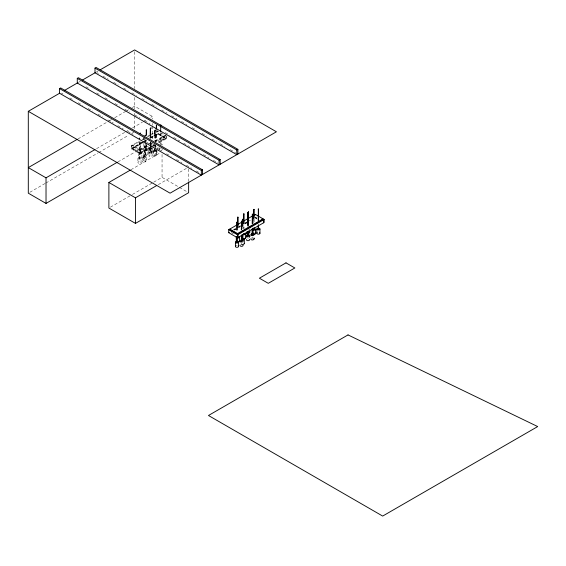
<?xml version="1.0" encoding="UTF-8"?>
<svg xmlns="http://www.w3.org/2000/svg" width="566" height="566" viewBox="0 0 566 566"><rect width="100%" height="100%" fill="white"/><g stroke="black" fill="none" stroke-linecap="round" stroke-linejoin="round"><path stroke-width="0.42" stroke-dasharray="2.83 2.12" d="M140.184 153.153L140.559 153.209L140.177 153.181L140.177 141.917M139.682 141.755L139.491 158.339L139.293 140.892M144.231 157.228L143.842 157.228L144.231 157.228L144.231 143.361M146.537 142.979L146.346 150.025L146.148 144.712M145.434 142.328L145.243 155.438L145.045 142.328M150.556 145.221L150.365 148.801L150.167 145.221M150.719 142.745L150.528 151.709L150.33 145.533M151.108 147.945C150.139 148.653 152.24 144.167 151.108 142.745M154.688 150.846C155.643 151.299 153.549 148.851 154.688 147.379M139.3 158.19L139.682 158.225M146.155 149.884L146.537 149.912M145.052 155.296L145.434 155.325M150.174 148.66L150.556 148.688M150.337 151.568L150.719 151.596M78.794 82.169L80.322 81.285M96.39 72.009L97.918 71.125M78.023 138.889L108.63 121.223M109.394 120.777L111.686 119.454M114.749 117.686L126.225 111.063M126.989 110.618L128.517 109.74M132.345 107.526L134.637 106.203L152.36 116.433L152.36 119.079M96.517 148.681L124.817 132.338M125.581 131.892L128.645 130.13M132.472 127.923L142.413 122.178M143.177 121.74L146.24 119.971M150.832 117.318L152.36 116.433M29.828 192.299L45.131 183.462M45.896 183.023L97.918 152.983M98.682 152.544L128.517 135.316M131.574 133.555L133.873 132.225M151.122 147.507L140.078 153.881L131.213 148.766L131.213 145.78L139.264 141.132M142.066 139.519L143.757 138.543M147.309 136.491L149.558 135.189M150.308 134.758L153.499 132.918M132.324 145.78L139.823 141.45M142.816 139.724L144.323 138.854M148.059 136.696L151.072 134.956M151.808 134.531L153.322 133.654M156.301 131.935L157.801 131.071L157.801 134.057L151.058 137.948M142.066 142.292L132.324 147.91L140.078 152.388L149.07 147.195M142.816 141.854L145.809 140.127M149.558 137.963L157.801 133.201L165.555 137.679L158.063 142.009M131.213 148.766L142.257 142.391M149.749 138.062L157.801 133.42L166.659 138.536L166.659 135.55M144.309 141.627L132.324 148.554L140.078 153.032L152.063 146.106M145.059 141.196L146.559 140.333L146.537 142.108M150.308 138.168L157.801 133.845L165.555 138.323L158.813 142.215M142.816 142.71L132.324 148.766L132.324 145.144L140.078 149.615L146.82 145.724M143.566 142.278L146.559 140.545M117.933 161.89L148.533 144.224M149.297 143.785L150.832 142.901M149.82 143.997L151.313 143.127M155.063 140.969L164.805 135.345M140.078 150.259L147.57 145.929M150.57 144.203L152.063 143.339M155.063 141.606L165.555 135.55L157.249 130.753L157.249 133.739L166.107 138.854L166.107 135.868L156.379 141.486M152.629 143.651L140.078 150.896L131.213 145.78M152.813 145.037L154.313 144.167M152.813 145.674L154.313 144.811M140.078 153.244L152.063 146.318M152.813 145.886L154.313 145.023M158.813 142.427L165.555 138.536L165.555 134.906M139.264 153.825L140.368 153.181M145.236 150.549L146.346 149.912M151.872 147.075L155.615 144.91M159.364 142.745L166.659 138.536M149.806 148.589L150.917 147.945M149.254 149.325L150.365 148.688M149.417 152.24L150.528 151.596M138.38 158.862L139.491 158.225M144.132 155.961L145.243 155.325M154.277 150.789L155.381 150.146M153.775 151.49L154.879 150.846M142.929 157.864L144.033 157.228M130.909 169.75L160.532 152.643M110.405 207.17L131.673 194.888M132.43 194.456L152.94 182.613M153.697 182.174L162.053 177.349L178.764 186.999M158.254 184.657L186.355 168.435M233.56 229.683L235.81 228.381M238.802 226.655L240.302 225.784M244.802 223.188L247.045 221.893M233.758 229.782L235.258 228.912M239.001 226.754L240.5 225.884M244.993 223.294L247.243 221.992M247.993 221.561L250.993 219.827M234.31 229.888L235.81 229.025M238.802 227.291L240.302 226.428M244.802 223.832L247.045 222.53M234.31 230.1L235.81 229.237M238.802 227.504L240.302 226.641M244.802 224.044L247.045 222.742M248.807 229.831L250.306 228.968M96.871 72.611L98.399 73.488M102.97 76.127L108.311 79.212M113.646 82.289L118.216 84.928M123.551 88.013L128.128 90.652M131.942 92.852L136.512 95.491M141.847 98.576L146.424 101.215M151.759 104.293L156.329 106.939M161.671 110.016L167.005 113.101M171.576 115.74L176.91 118.818M181.488 121.457L186.822 124.541M192.157 127.619L196.735 130.258M202.069 133.343L206.64 135.981M211.981 139.066L216.552 141.705M220.365 143.906L224.935 146.544M230.27 149.622L235.612 152.707M86.011 86.803L89.824 89.004M96.687 92.966L99.736 94.72M105.071 97.805L109.641 100.444M114.976 103.528L119.553 106.167M124.888 109.245L129.458 111.884M134.8 114.969L140.135 118.046M144.705 120.692L150.04 123.77M165.286 132.571L169.864 135.21M173.67 137.411L179.769 140.934M183.582 143.134L189.681 146.658M193.494 148.858L198.065 151.497M203.399 154.575L208.741 157.659M213.311 160.298L217.889 162.937M61.432 93.072L62.953 93.956M69.816 97.911L72.865 99.673M78.2 102.757L82.77 105.396M88.105 108.474L92.683 111.12M98.017 114.198L102.595 116.837M107.929 119.921L113.264 122.999M117.834 125.638L123.176 128.723M127.746 131.362L133.081 134.439M146.806 142.363L151.377 145.002M156.711 148.087L161.289 150.726M166.623 153.803L171.194 156.449M176.535 159.527L181.87 162.605M186.44 165.251L191.775 168.328M196.352 170.967L199.402 172.729M140.63 150.577L131.772 145.462L131.772 148.448L140.63 153.563L140.566 141.917M255.287 217.132L256.702 217.945M255.287 217.344L256.766 218.2M255.287 217.776L256.702 218.589M255.478 218.094L256.95 218.943M179.521 187.438L187.12 191.824M231.225 232.654L233.341 233.878M254.113 218.95L254.113 222.417M253.724 221.547L253.724 223.28M244.031 226.909L244.031 228.643M243.642 226.909L243.642 228.643M242.927 227.122L242.927 228.855M188.634 168.88L188.634 181.233M162.053 154.419L162.053 177.349M161.084 132.932L161.084 144.196M160.694 132.932L160.694 144.196M159.322 147.62L159.322 149.325M157.992 147.125L157.992 148.83M156.945 150.146L156.945 154.412A1.564 0.906 0 0 1 154.596 155.197A1.564 0.906 0 0 1 154.596 153.627A1.564 0.906 0 0 1 156.945 154.412M156.619 129.819L156.619 141.953M156.449 150.846L156.449 155.112A1.564 0.906 0 0 1 154.094 155.898A1.564 0.906 0 0 1 154.094 154.327A1.564 0.906 0 0 1 156.449 155.112M156.23 135.019L156.23 141.09M155.579 135.416L155.579 141.479M155.579 144.946L155.579 147.549M155.183 135.416L155.183 141.479M155.183 144.946L155.183 147.549M155.077 135.253L155.077 141.316M155.077 144.783L155.077 147.379M155.077 148.25L155.077 150.846M154.688 135.253L154.688 140.446M154.688 144.783L154.688 146.516M153.818 150.146L153.818 154.412M153.315 150.846L153.315 155.112M152.48 147.945L152.48 152.212A1.564 0.906 0 0 1 150.131 152.997A1.564 0.906 0 0 1 150.131 151.426A1.564 0.906 0 0 1 152.48 152.212M152.36 123.494L152.36 125.256M152.36 126.14L152.36 139.37M152.091 151.596A1.564 0.906 0 0 1 149.742 152.381A1.564 0.906 0 0 1 149.742 150.811A1.564 0.906 0 0 1 152.091 151.596L152.091 155.862A1.564 0.906 0 0 1 149.742 156.641A1.564 0.906 0 0 1 149.742 155.077A1.564 0.906 0 0 1 152.091 155.862M151.929 148.688A1.564 0.906 0 0 1 149.58 149.466A1.564 0.906 0 0 1 149.58 147.903A1.564 0.906 0 0 1 151.929 148.688L151.929 152.947A1.564 0.906 0 0 1 149.58 153.733A1.564 0.906 0 0 1 149.58 152.169A1.564 0.906 0 0 1 151.929 152.947M150.719 136.866L150.719 138.599M150.556 142.618L150.556 144.351M150.33 142.066L150.33 144.663M150.167 142.618L150.167 144.351M149.346 147.945L149.346 152.212M148.957 151.596L148.957 155.862M148.794 148.688L148.794 152.947M147.91 149.912A1.564 0.906 0 0 1 145.561 150.697A1.564 0.906 0 0 1 145.561 149.127A1.564 0.906 0 0 1 147.91 149.912L147.91 154.171A1.564 0.906 0 0 1 145.561 154.957A1.564 0.906 0 0 1 145.561 153.393A1.564 0.906 0 0 1 147.91 154.171M146.806 155.325A1.564 0.906 0 0 1 144.457 156.11A1.564 0.906 0 0 1 144.457 154.539A1.564 0.906 0 0 1 146.806 155.325L146.806 159.591A1.564 0.906 0 0 1 144.457 160.369A1.564 0.906 0 0 1 144.457 158.805A1.564 0.906 0 0 1 146.806 159.591M145.604 157.228A1.564 0.906 0 0 1 143.255 158.013A1.564 0.906 0 0 1 143.255 156.442A1.564 0.906 0 0 1 145.604 157.228L145.604 161.494A1.564 0.906 0 0 1 143.255 162.272A1.564 0.906 0 0 1 143.255 160.709A1.564 0.906 0 0 1 145.604 161.494M145.434 139.724L145.434 141.458M145.045 139.724L145.045 141.458M144.776 149.912L144.776 154.171M144.231 137.297L144.231 139.894M143.842 137.297L143.842 139.894M143.842 143.361L143.842 157.228M143.672 155.325L143.672 159.591M142.469 157.228L142.469 161.494M141.939 153.181A1.564 0.906 0 0 1 139.59 153.966A1.564 0.906 0 0 1 139.59 152.403A1.564 0.906 0 0 1 141.939 153.181L141.939 157.447A1.564 0.906 0 0 1 139.59 158.232A1.564 0.906 0 0 1 139.59 156.662A1.564 0.906 0 0 1 141.939 157.447M141.054 158.225A1.564 0.906 0 0 1 138.705 159.004A1.564 0.906 0 0 1 138.705 157.44A1.564 0.906 0 0 1 141.054 158.225L141.054 162.484A1.564 0.906 0 0 1 138.705 163.27A1.564 0.906 0 0 1 138.705 161.699A1.564 0.906 0 0 1 141.054 162.484M140.078 149.615L140.078 153.881M138.804 153.181L138.804 157.447M137.92 158.225L137.92 162.484M134.637 51.683L134.637 88.614M134.637 97.409L134.637 108.849M134.637 113.264L134.637 115.025M134.637 115.91L134.637 129.14M241.951 244.3A1.564 0.906 0 0 1 241.222 243.281M247.611 238.916A1.564 0.906 0 0 1 248.417 238.916M248.262 237.755A1.564 0.906 0 0 1 247.448 237.755M236.199 245.63A1.564 0.906 0 0 1 236.977 245.51M241.123 244.547A1.564 0.906 0 0 1 241.93 244.547M251.969 238.166A1.564 0.906 0 0 1 252.776 238.166M251.764 237.699A1.564 0.906 0 0 1 253.278 237.465M160.482 144.189A1.564 0.906 0 0 1 162.456 145.066M162.456 149.325A1.564 0.906 0 0 1 160.482 150.202M159.782 149.969A1.564 0.906 0 0 1 160.482 148.455M161.671 148.547A1.564 0.906 0 0 1 161.996 148.688M156.428 146.325A1.564 0.906 0 0 1 155.07 144.967M155.643 150.464A1.564 0.906 0 0 1 154.914 149.452M156.393 150.613A1.564 0.906 0 0 1 155.155 151.738A1.564 0.906 0 0 1 153.322 150.924A1.564 0.906 0 0 1 154.879 149.948M155.289 149.976A1.564 0.906 0 0 1 155.664 150.068M152.021 148.589A1.564 0.906 0 0 1 149.672 148.497A1.564 0.906 0 0 1 150.131 147.167M156.74 150.598A1.564 0.906 0 0 1 154.136 150.697A1.564 0.906 0 0 1 154.978 149.275M155.19 150.117L155.247 150.068"/><path stroke-width="0.85" d="M146.148 135.182L146.346 129.869L146.537 135.182M146.53 130.01L146.177 130.038M150.167 134.821L150.365 128.645L150.556 134.821M150.33 136.866L150.528 131.553L150.719 136.866M150.712 131.694L150.358 131.722M154.688 134.383L154.879 130.803L155.077 134.383M156.23 128.956L156.428 125.376L156.619 128.956M155.077 130.916L154.688 130.916M160.694 125.136L161.084 125.136L160.702 125.164L160.694 131.199M237.663 227.582L237.862 217.068L238.06 227.582M236.786 230.022L236.977 222.105L237.175 230.022M238.053 217.21L237.67 217.21M237.168 222.247L236.793 222.247M241.328 229.895L241.526 221.115L241.724 229.025M237.175 237.819L236.977 242.262L236.786 236.956M241.724 221.228L241.328 221.228M243.642 223.443L243.833 213.799L244.031 223.443M242.538 226.259L242.729 219.212L242.927 226.259M244.024 213.941L243.663 213.969M247.66 223.952L247.851 212.568L248.05 223.952M241.724 235.088L241.526 241.272L241.328 235.088M248.212 225.997L248.403 211.833L248.601 221.476M247.844 215.653L248.212 215.596L247.823 215.625L247.823 225.997M248.594 211.974L248.219 211.974M242.538 239.255C243.444 239.843 241.463 236.298 242.538 234.918M252.174 223.513L252.372 214.733L252.563 223.513M253.724 218.087L253.915 209.307L254.113 218.087M248.212 231.197L248.014 235.64L247.823 232.06M252.563 214.847L252.174 214.847M252.677 221.08L252.875 214.033L253.066 221.08M253.066 214.146L252.677 214.146M252.542 234.833L252.174 234.777L252.563 234.777L252.563 228.714M258.181 220.33L258.379 208.946L258.577 220.33M253.066 228.013L252.875 234.076M254.113 229.35C253.158 229.591 255.252 228.728 254.113 227.617M258.577 224.66L258.379 229.11L258.181 225.53M150.549 128.786L150.174 128.786M156.612 125.518L156.237 125.518M242.92 219.353L242.538 219.325M248.042 212.717L247.667 212.717M254.106 209.448L253.731 209.448M258.57 209.095L258.188 209.095M236.793 242.121L237.175 242.149M241.335 241.13L241.724 241.158M247.823 235.498L248.212 235.527M252.684 234.048L253.066 234.076M258.188 228.961L258.577 228.997M243.663 233.786L244.031 233.843L243.663 233.9M59.557 88.586L201.34 170.444L201.34 175.127L59.557 93.27L59.557 88.586L60.668 87.942L202.451 169.8L202.451 174.491M77.28 78.349L219.063 160.206L219.063 164.897L77.28 83.039L77.28 78.349L78.391 77.712L220.174 159.57L220.174 164.26M95.003 68.118L236.786 149.976L236.786 154.667L95.003 72.809L95.003 68.118L96.114 67.481L237.897 149.339L237.897 154.023M117.169 162.336L46.023 203.413L28.3 193.176L28.3 111.318L59.663 93.213M64.255 90.56L78.023 82.608M82.615 79.962L95.619 72.455M100.21 69.802L134.637 49.928L276.42 131.786L170.083 193.176L28.3 111.318M77.259 139.328L28.3 167.6L46.023 177.83L94.982 149.566M188.634 182.111L188.634 192.702L135.465 223.393L108.884 208.047L108.884 182.464L130.152 170.189M108.884 182.464L135.465 197.817L156.732 185.535M201.34 170.444L202.451 169.8M219.063 160.206L220.174 159.57M236.786 149.976L237.897 149.339M228.706 229.711L255.287 214.365L264.152 219.481L264.152 222.466L237.564 237.812L228.706 232.697L228.706 229.711L237.564 234.826L264.152 219.481M228.706 232.697L229.258 232.378M237.564 233.546L263.041 218.837L263.041 219.481L237.564 234.19L237.564 233.546L229.817 229.074L229.817 229.711M248.269 231.954L248.403 231.876M246.748 233.256L247.851 232.619M252.811 229.987L253.915 229.35M257.268 229.633L258.379 228.997M246.91 236.164L248.014 235.527M235.873 242.793L236.977 242.149M241.625 239.892L242.729 239.255M251.262 235.421L252.372 234.777M240.423 241.795A1.564 0.906 0 0 0 243.04 241.392A1.564 0.906 0 0 0 241.123 240.281A1.564 0.906 0 0 0 240.423 241.795L241.526 241.158M262.122 218.943L263.6 219.799L263.6 222.785M229.258 229.393L238.123 234.508L238.123 237.494M259.943 228.997A1.564 0.906 0 0 1 257.594 229.775A1.564 0.906 0 0 1 257.594 228.211A1.564 0.906 0 0 1 259.943 228.997L259.943 233.256M256.815 228.997L256.815 233.256M255.485 229.35L255.485 233.609M255.287 214.365L255.287 215.002M252.677 228.876L252.677 234.076M252.351 229.35L252.351 233.609M252.174 228.714L252.174 234.777M245.403 233.843L245.403 238.102M244.3 239.255A1.564 0.906 0 0 1 241.951 240.041A1.564 0.906 0 0 1 241.951 238.47A1.564 0.906 0 0 1 244.3 239.255L244.3 243.514M242.927 234.918L242.927 239.255M242.269 235.548L242.269 238.102M239.425 237.112L239.425 241.378M238.548 242.149A1.564 0.906 0 0 1 236.199 242.934A1.564 0.906 0 0 1 236.199 241.371A1.564 0.906 0 0 1 238.548 242.149L238.548 246.415M237.564 234.826L237.564 237.812M236.298 237.112L236.298 241.378A1.564 0.906 0 0 1 236.347 241.144M235.414 242.149L235.414 246.415M135.465 197.817L135.465 223.393M46.023 177.83L46.023 203.413M244.243 243.281A1.564 0.906 0 0 1 242.729 244.42M259.49 232.619A1.564 0.906 0 0 1 259.49 233.9A1.564 0.906 0 0 1 257.268 233.9A1.564 0.906 0 0 1 257.268 232.619M249.373 239.34A1.564 0.906 0 0 1 248.219 240.684A1.564 0.906 0 0 1 246.5 239.56M248.262 231.742A1.564 0.906 0 0 1 249.365 232.852A1.564 0.906 0 0 1 247.448 233.489A1.564 0.906 0 0 1 246.337 232.385M246.493 232.166A1.564 0.906 0 0 1 247.448 231.742M246.493 237.331A1.564 0.906 0 0 1 246.493 236.425M249.365 236.645A1.564 0.906 0 0 1 249.365 237.112M238.088 245.778A1.564 0.906 0 0 1 238.18 246.995A1.564 0.906 0 0 1 236.079 247.158A1.564 0.906 0 0 1 235.626 245.962M244.944 233.199A1.564 0.906 0 0 1 245.078 234.395A1.564 0.906 0 0 1 243.055 234.621M245.347 237.869A1.564 0.906 0 0 1 243.833 239.008M242.481 238.555A1.564 0.906 0 0 1 242.481 237.649M239.22 236.659A1.564 0.906 0 0 1 238.067 238.01A1.564 0.906 0 0 1 236.347 236.878M239.22 240.925A1.564 0.906 0 0 1 237.862 242.283M242.637 244.781A1.564 0.906 0 0 1 242.729 246.005A1.564 0.906 0 0 1 240.628 246.16A1.564 0.906 0 0 1 240.168 244.972M252.811 228.706A1.564 0.906 0 0 1 255.386 229.039A1.564 0.906 0 0 1 253.78 230.249A1.564 0.906 0 0 1 252.563 228.897M255.025 232.973A1.564 0.906 0 0 1 254.325 234.487M252.401 233.376A1.564 0.906 0 0 1 252.811 232.973M253.886 238.81A1.564 0.906 0 0 1 252.167 239.942A1.564 0.906 0 0 1 251.014 238.59M248.814 231.006A1.564 0.906 0 0 1 249.96 231.756A1.564 0.906 0 0 1 249.189 232.661M249.917 235.909A1.564 0.906 0 0 1 249.189 236.928M251.516 234.529A1.564 0.906 0 0 1 251.976 233.334A1.564 0.906 0 0 1 254.07 233.496A1.564 0.906 0 0 1 253.978 234.72M254.389 238.109A1.564 0.906 0 0 1 253.978 238.979M253.653 239.121A1.564 0.906 0 0 1 253.278 239.213M140.184 133.222L140.566 133.251L140.198 133.194M139.3 138.26L139.682 138.288L139.321 138.231M145.052 135.366L145.434 135.394L145.052 135.366M150.726 127.987L151.108 128.015L150.726 127.987M155.19 130.187L155.579 130.215L155.211 130.159M247.667 232.584L248.05 232.619L247.667 232.584M285.993 262.857L259.405 278.21L268.27 283.325L294.851 267.973L285.993 262.857M348.026 334.916L208.465 415.494L382.673 516.072L537.7 426.566L348.026 334.916M247.229 236.312A1.564 0.906 0 0 0 249.585 235.527A1.564 0.906 0 0 0 247.229 234.741A1.564 0.906 0 0 0 247.229 236.312M251.587 235.562A1.564 0.906 0 0 0 253.936 234.777A1.564 0.906 0 0 0 251.587 233.999A1.564 0.906 0 0 0 251.587 235.562"/></g></svg>
